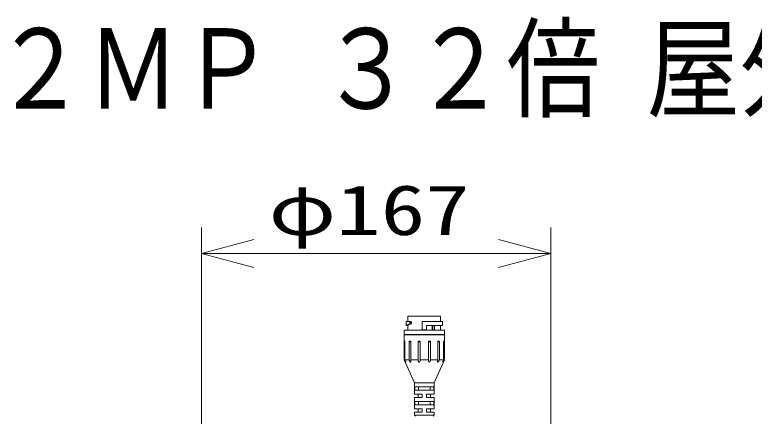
# Model space of a CAD drawing. Units: millimetres on the paper. Extents: x -62 to 64, y -58 to 59.
# Drawn here: x -34.44 to 0.9, y 40.12 to 59.33 of the extents above; entities that cross this region are included whole.
import ezdxf
from ezdxf.enums import TextEntityAlignment as Align

# ---------------------------------------------------------------- set-up
doc = ezdxf.new("R2010")
doc.units = ezdxf.units.MM
doc.layers.add('0-0_MOJI1', color=7, linetype='Continuous')
for name, color, linetype, lineweight in [('0-2_GAIKEI', 4, 'Continuous', 9), ('0-3_SUNPO', 7, 'Continuous', 9), ('0-4_0', 7, 'Continuous', 9)]:
    doc.layers.add(name, color=color, linetype=linetype, lineweight=lineweight)
doc.styles.add('ＭＳ ゴシック', font='')
doc.styles.get('ＭＳ ゴシック').set_extended_font_data('MS Gothic')

# ---------------------------------------------------------------- blocks, each defined once
blk = doc.blocks.new('_Open30')
at = {"layer": '0-4_0'}
blk.add_line((0, 0), (-1, 0), dxfattribs=at)
blk.add_lwpolyline([(-1, 0.2679), (0, 0), (-1, -0.2679)], dxfattribs=at)

msp = doc.modelspace()

# ---------------------------------------------------------------- linework, layer by layer
at = {"layer": '0-2_GAIKEI'}
for p, q in [((-14.091, 44.903), (-15.65, 44.903)), ((-15.65, 44.653), (-15.65, 44.903)), ((-14.091, 44.653), (-14.091, 44.903)), ((-15.518, 44.653), (-15.74, 44.653)), ((-15.74, 44.454), (-15.74, 44.653)), ((-15.513, 44.534), (-15.577, 44.534)), ((-15.552, 44.604), (-15.552, 44.584)), ((-15.488, 44.584), (-15.552, 44.584)), ((-14.002, 44.653), (-14.971, 44.653)), ((-14.971, 44.653), (-14.971, 44.254)), ((-14.002, 44.454), (-14.002, 44.653)), ((-15.84, 44.034), (-15.84, 44.234)), ((-13.902, 44.234), (-15.84, 44.234)), ((-15.65, 44.454), (-15.74, 44.454)), ((-15.65, 44.234), (-15.65, 44.462)), ((-14.971, 44.254), (-14.771, 44.254)), ((-14.002, 44.454), (-14.771, 44.454)), ((-14.771, 44.454), (-14.771, 44.254)), ((-14.487, 44.454), (-14.487, 44.254)), ((-14.487, 44.254), (-14.378, 44.254)), ((-14.462, 44.454), (-14.462, 44.254)), ((-14.378, 44.454), (-14.378, 44.254)), ((-14.091, 44.234), (-14.091, 44.454)), ((-13.902, 44.034), (-13.902, 44.234)), ((-13.902, 44.034), (-15.84, 44.034)), ((-13.902, 44.014), (-15.84, 44.014)), ((-15.84, 42.815), (-15.84, 44.014)), ((-15.65, 44.014), (-15.65, 44.034)), ((-14.091, 44.014), (-14.091, 44.034)), ((-13.902, 42.815), (-13.902, 44.014)), ((-15.819, 43.684), (-15.819, 42.815)), ((-15.819, 43.684), (-15.793, 43.684)), ((-15.793, 43.684), (-15.793, 42.815)), ((-15.591, 43.684), (-15.591, 42.815)), ((-15.591, 43.684), (-15.52, 43.684)), ((-15.52, 43.684), (-15.52, 42.815)), ((-15.17, 43.684), (-15.17, 42.815)), ((-15.17, 43.684), (-15.073, 43.684)), ((-15.073, 43.684), (-15.073, 42.815)), ((-14.669, 43.684), (-14.669, 42.815)), ((-14.669, 43.684), (-14.572, 43.684)), ((-14.639, 43.714), (-14.601, 43.714)), ((-14.572, 43.684), (-14.572, 42.815)), ((-14.222, 43.684), (-14.222, 42.815)), ((-14.222, 43.684), (-14.151, 43.684)), ((-14.151, 43.684), (-14.151, 42.815)), ((-13.949, 43.684), (-13.949, 42.815)), ((-13.949, 43.684), (-13.923, 43.684)), ((-13.923, 43.684), (-13.923, 42.815)), ((-15.819, 42.815), (-15.84, 42.815)), ((-15.34, 41.716), (-15.84, 42.815)), ((-15.819, 42.815), (-15.807, 42.789)), ((-15.591, 42.815), (-15.793, 42.815)), ((-15.17, 42.815), (-15.52, 42.815)), ((-14.669, 42.815), (-15.073, 42.815)), ((-14.222, 42.815), (-14.572, 42.815)), ((-14.401, 41.716), (-13.902, 42.815)), ((-13.949, 42.815), (-14.151, 42.815)), ((-13.949, 42.815), (-13.96, 42.789)), ((-13.902, 42.815), (-13.923, 42.815)), ((-14.401, 41.716), (-15.34, 41.716)), ((-15.34, 41.166), (-15.34, 41.716)), ((-14.401, 41.166), (-14.401, 41.716)), ((-15.33, 41.516), (-15.33, 41.366)), ((-15.33, 41.516), (-14.412, 41.516)), ((-14.412, 41.366), (-15.33, 41.366)), ((-15.153, 41.516), (-15.153, 41.366)), ((-14.588, 41.516), (-14.588, 41.366)), ((-14.412, 41.516), (-14.412, 41.366)), ((-15.34, 40.467), (-15.34, 41.016)), ((-15.171, 41.166), (-15.171, 41.016)), ((-14.771, 41.166), (-14.771, 41.016)), ((-14.771, 41.166), (-14.401, 41.166)), ((-14.401, 41.016), (-14.771, 41.016)), ((-14.571, 41.166), (-14.571, 41.016)), ((-14.401, 40.467), (-14.401, 41.016)), ((-15.33, 40.817), (-15.33, 40.667)), ((-15.33, 40.817), (-14.412, 40.817)), ((-14.412, 40.667), (-15.33, 40.667)), ((-15.153, 40.817), (-15.153, 40.667)), ((-14.588, 40.817), (-14.588, 40.667)), ((-14.412, 40.817), (-14.412, 40.667)), ((-15.34, 40.167), (-15.34, 40.317)), ((-15.171, 40.467), (-15.171, 40.317)), ((-14.771, 40.467), (-14.771, 40.317)), ((-14.771, 40.467), (-14.401, 40.467)), ((-14.401, 40.317), (-14.771, 40.317)), ((-14.571, 40.467), (-14.571, 40.317)), ((-14.401, 40.167), (-14.401, 40.317)), ((-14.401, 40.167), (-15.34, 40.167))]:
    msp.add_line(p, q, dxfattribs=at)
for points in [[(-15.582, 44.653), (-15.573, 44.651), (-15.565, 44.644), (-15.557, 44.63), (-15.553, 44.612), (-15.552, 44.604), (-15.488, 44.604)], [(-15.577, 44.534), (-15.567, 44.54), (-15.559, 44.551), (-15.554, 44.567), (-15.552, 44.584)], [(-15.488, 44.604), (-15.491, 44.626), (-15.495, 44.636), (-15.501, 44.644), (-15.509, 44.651), (-15.518, 44.653)], [(-15.488, 44.604), (-15.488, 44.584), (-15.489, 44.571), (-15.492, 44.559), (-15.496, 44.55), (-15.502, 44.542), (-15.507, 44.537), (-15.513, 44.534)], [(-15.819, 43.684), (-15.818, 43.702), (-15.816, 43.709), (-15.815, 43.712), (-15.814, 43.713), (-15.813, 43.714), (-15.812, 43.714), (-15.802, 43.714)], [(-15.793, 43.684), (-15.794, 43.698), (-15.797, 43.709), (-15.799, 43.712), (-15.8, 43.713), (-15.801, 43.714), (-15.802, 43.714)], [(-15.591, 43.684), (-15.59, 43.693), (-15.587, 43.702), (-15.582, 43.709), (-15.576, 43.713), (-15.57, 43.714), (-15.542, 43.714)], [(-15.52, 43.684), (-15.521, 43.694), (-15.524, 43.702), (-15.529, 43.709), (-15.535, 43.713), (-15.542, 43.714)], [(-15.17, 43.684), (-15.168, 43.694), (-15.164, 43.702), (-15.158, 43.709), (-15.15, 43.713), (-15.141, 43.714), (-15.102, 43.714)], [(-14.572, 43.684), (-14.574, 43.694), (-14.578, 43.702), (-14.584, 43.709), (-14.592, 43.713), (-14.601, 43.714)], [(-14.222, 43.684), (-14.221, 43.694), (-14.217, 43.702), (-14.213, 43.709), (-14.206, 43.713), (-14.2, 43.714), (-14.172, 43.714)], [(-14.151, 43.684), (-14.152, 43.693), (-14.155, 43.702), (-14.159, 43.709), (-14.165, 43.713), (-14.172, 43.714)], [(-13.949, 43.684), (-13.948, 43.698), (-13.945, 43.709), (-13.943, 43.712), (-13.942, 43.713), (-13.94, 43.714), (-13.94, 43.714), (-13.93, 43.714)], [(-13.923, 43.684), (-13.924, 43.702), (-13.926, 43.709), (-13.927, 43.712), (-13.928, 43.713), (-13.929, 43.714), (-13.93, 43.714)], [(-15.807, 42.789), (-15.78, 42.736), (-15.769, 42.716), (-15.763, 42.708), (-15.761, 42.706), (-15.759, 42.705), (-15.759, 42.705), (-15.758, 42.705), (-15.757, 42.706), (-15.757, 42.709), (-15.758, 42.718), (-15.763, 42.737), (-15.769, 42.755), (-15.793, 42.815)], [(-15.581, 42.789), (-15.572, 42.768), (-15.561, 42.747), (-15.549, 42.728), (-15.543, 42.72), (-15.531, 42.709), (-15.524, 42.706), (-15.521, 42.705), (-15.515, 42.707), (-15.511, 42.711), (-15.507, 42.723), (-15.506, 42.739), (-15.508, 42.761), (-15.512, 42.784), (-15.52, 42.815)], [(-15.165, 42.789), (-15.16, 42.77), (-15.152, 42.751), (-15.146, 42.738), (-15.139, 42.726), (-15.129, 42.715), (-15.121, 42.709), (-15.115, 42.706), (-15.108, 42.705), (-15.101, 42.706), (-15.093, 42.712), (-15.085, 42.722), (-15.08, 42.734), (-15.074, 42.76), (-15.072, 42.789)], [(-14.67, 42.789), (-14.669, 42.767), (-14.665, 42.745), (-14.658, 42.725), (-14.649, 42.712), (-14.644, 42.708), (-14.637, 42.705), (-14.63, 42.705), (-14.62, 42.709), (-14.615, 42.712), (-14.607, 42.72), (-14.6, 42.73), (-14.594, 42.741), (-14.585, 42.763), (-14.578, 42.785), (-14.572, 42.815)], [(-14.235, 42.739), (-14.234, 42.721), (-14.232, 42.713), (-14.228, 42.708), (-14.225, 42.706), (-14.218, 42.705), (-14.211, 42.709), (-14.206, 42.712), (-14.197, 42.722), (-14.19, 42.732), (-14.177, 42.754), (-14.165, 42.779), (-14.151, 42.815)], [(-13.96, 42.789), (-13.974, 42.749), (-13.98, 42.73), (-13.984, 42.715), (-13.985, 42.709), (-13.984, 42.707), (-13.984, 42.706), (-13.984, 42.705), (-13.983, 42.705), (-13.983, 42.705), (-13.982, 42.705), (-13.98, 42.707), (-13.973, 42.716), (-13.966, 42.727), (-13.952, 42.753), (-13.923, 42.815)], [(-15.34, 41.166), (-14.971, 41.166), (-14.971, 41.016), (-15.34, 41.016)], [(-15.34, 40.467), (-14.971, 40.467), (-14.971, 40.317), (-15.34, 40.317)]]:
    msp.add_lwpolyline(points, dxfattribs=at)
for centre, radius, start, end in [((-15.103, 43.685), 0.0297, 0, 90), ((-14.639, 43.685), 0.0297, 90, 180), ((-15.184, 42.949), 0.428, 198.2536, 201.924), ((-14.909, 42.849), 0.262, 187.3495, 193.0704), ((-15.316, 42.789), 0.244, 0, 6.1073), ((-14.426, 42.789), 0.244, 173.8927, 180), ((-14.003, 42.733), 0.232, 166.0157, 178.6026), ((-13.881, 42.708), 0.357, 162.5703, 166.8574), ((-15.291, 40.167), 0.05, 180, 270), ((-14.451, 40.167), 0.05, 270, 0)]:
    msp.add_arc(centre, radius, start, end, dxfattribs=at)
for major_axis, ratio, start_param, end_param in [((0.869, 0.11), 0.122765, 2.503691, 3.101657), ((0.779, 0.099), 0.122748, 2.522814, 3.126052)]:
    msp.add_ellipse((-14.871, 44.559), major_axis=major_axis, ratio=ratio, start_param=start_param, end_param=end_param, dxfattribs=at)
at = {"layer": '0-3_SUNPO'}
for p, q in [((-25.519, 28.298), (-25.519, 49.153)), ((-8.819, 28.298), (-8.819, 49.153)), ((-23.019, 47.903), (-11.319, 47.903))]:
    msp.add_line(p, q, dxfattribs=at)

# ---------------------------------------------------------------- block references
at = {"layer": '0-3_SUNPO', "xscale": 2.5, "yscale": 2.5, "rotation": 180}
msp.add_blockref('_Open30', (-25.519, 47.903), dxfattribs=at)
at = {"layer": '0-3_SUNPO', "xscale": 2.5, "yscale": 2.5}
msp.add_blockref('_Open30', (-8.819, 47.903), dxfattribs=at)

# ---------------------------------------------------------------- texts
at = {"layer": '0-0_MOJI1', "style": 'ＭＳ ゴシック', "width": 0.85}
msp.add_text('２ＭＰ ３２倍 屋外ＩＲＰＴＺ（親水コート付）', height=3.849, dxfattribs=at).set_placement((-35.475, 53.679), align=Align.BOTTOM_LEFT)
at = {"layer": '0-3_SUNPO', "style": 'ＭＳ ゴシック', "width": 1.3}
msp.add_text('φ167', height=2.405, dxfattribs=at).set_placement((-22.312, 48.066), align=Align.BOTTOM_LEFT)

doc.saveas('drawing.dxf')
